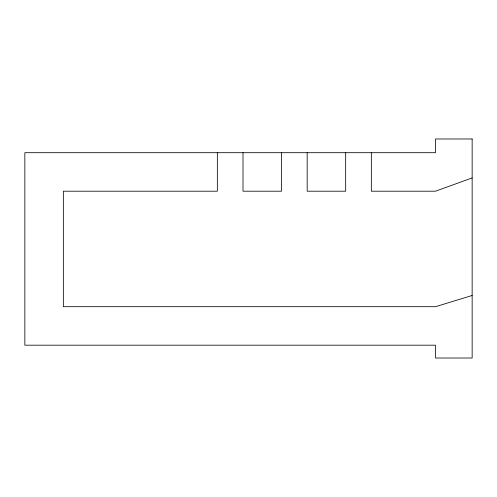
<?xml version="1.0" encoding="UTF-8"?>
<svg xmlns="http://www.w3.org/2000/svg" width="497" height="497" viewBox="0 0 497 497"><rect width="100%" height="100%" fill="white"/><g stroke="black" fill="none" stroke-linecap="round" stroke-linejoin="round"><path stroke-width="0.75" d="M472.15 177.92L435.496 191.196L371.334 191.196L371.334 152.697M472.15 295.485L435.496 306.692L63.349 306.692L63.349 191.196L217.338 191.196L217.338 152.697M345.67 152.697L345.67 191.196L307.171 191.196L307.171 152.697M281.501 152.697L281.501 191.196L243.008 191.196L243.008 152.697M472.15 138.98L435.496 138.98L435.496 152.697L24.85 152.697L24.85 345.191L435.496 345.191L435.496 358.02L472.15 358.02L472.15 138.98"/></g></svg>
